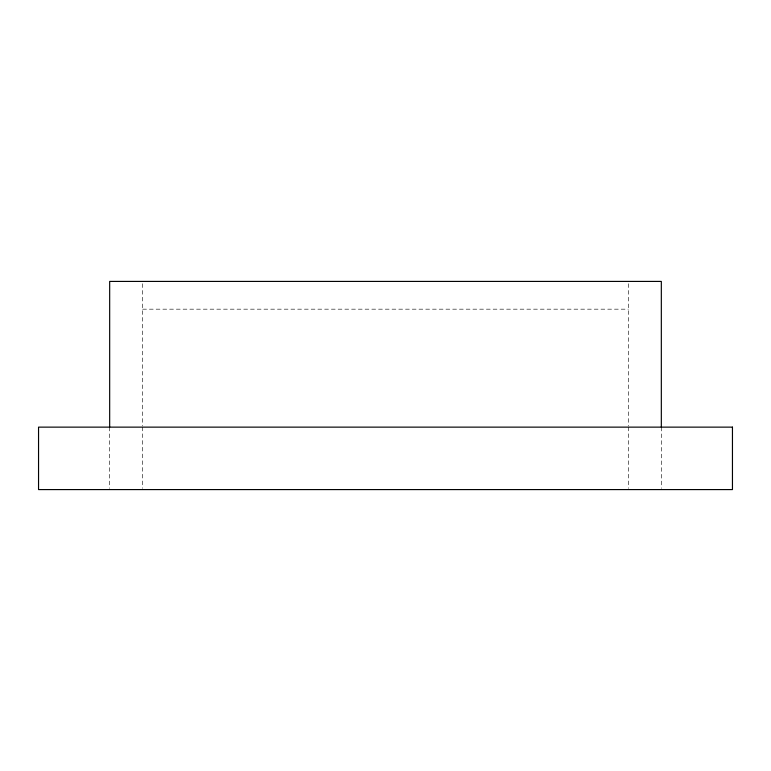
<?xml version="1.0" encoding="UTF-8"?>
<svg xmlns="http://www.w3.org/2000/svg" width="771" height="771" viewBox="0 0 771 771"><rect width="100%" height="100%" fill="white"/><g stroke="black" fill="none" stroke-linecap="round" stroke-linejoin="round"><path stroke-width="0.58" stroke-dasharray="3.85 2.89" d="M142.635 309.171L628.365 309.171M661.325 427.134L661.325 488.38M628.365 283.728L628.365 425.843M628.365 427.038L628.365 488.38M142.635 283.728L142.635 425.843M142.635 427.038L142.635 488.38M109.675 427.134L109.675 488.38"/><path stroke-width="1.16" d="M661.325 427.134L661.325 281.415L109.675 281.415L109.675 427.134M732.45 427.134L38.55 427.134L38.55 489.585L732.45 489.585L732.45 427.134"/></g></svg>
